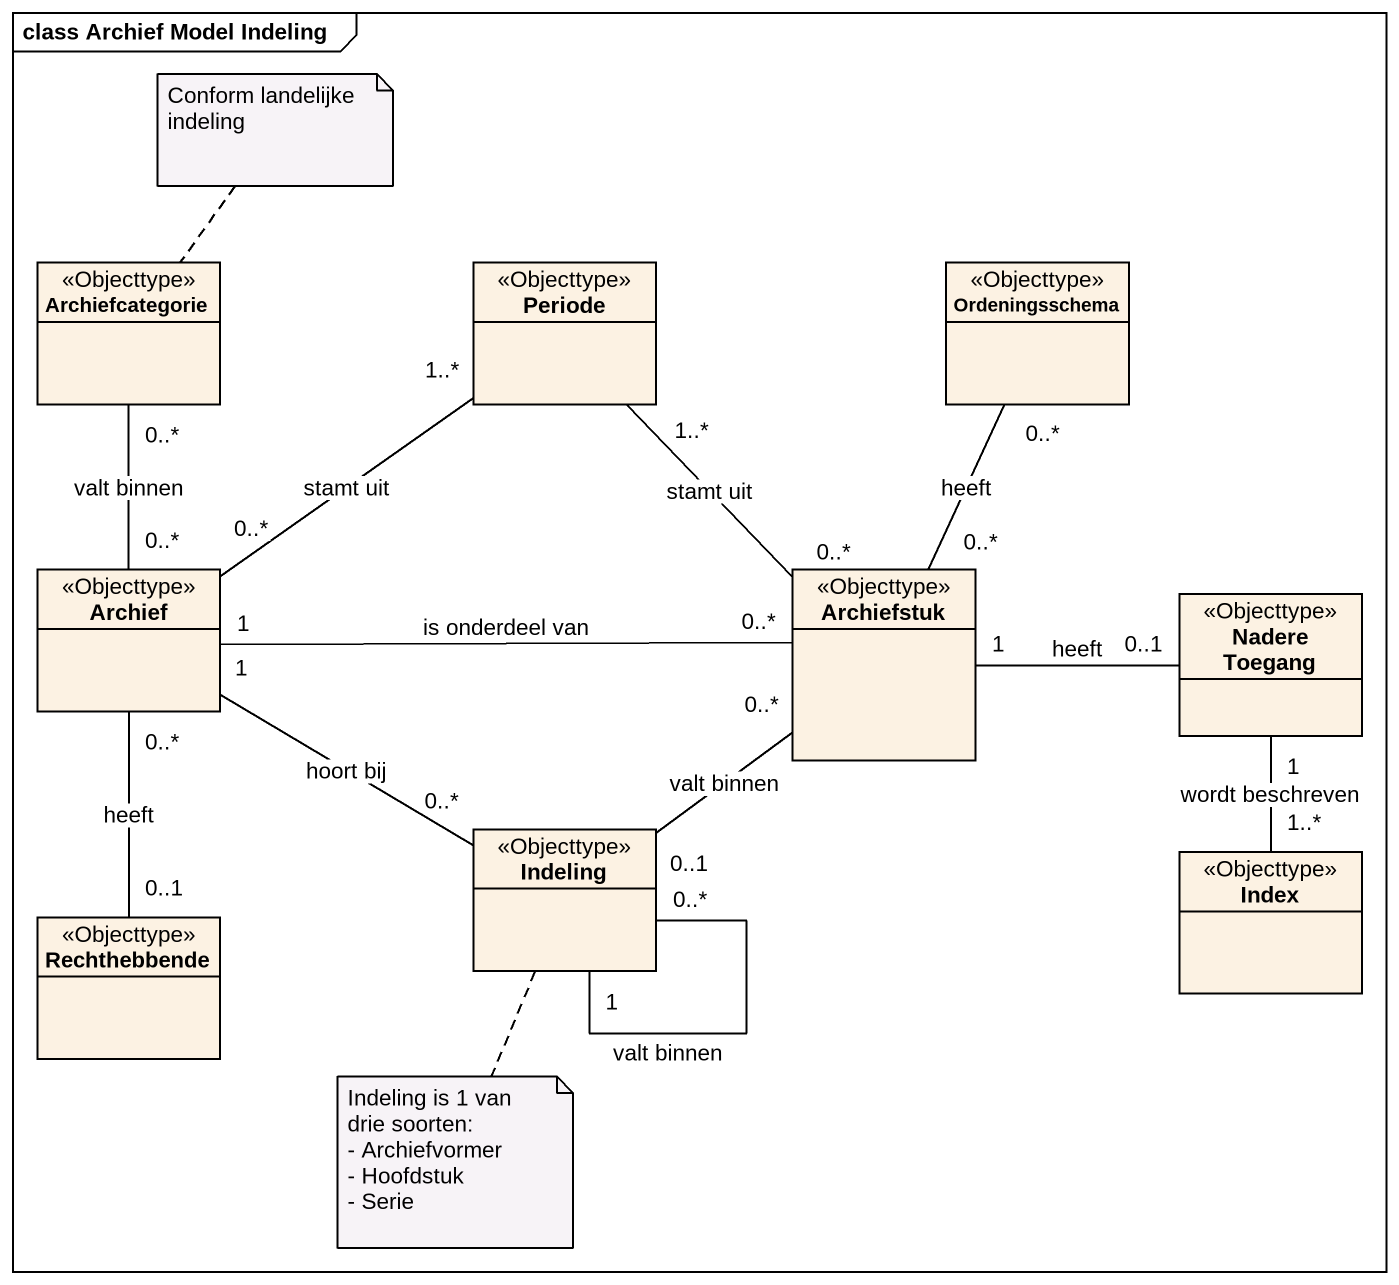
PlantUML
@startuml
mainframe class Archief Model Indeling
hide circle
hide empty members
class Archiefcategorie <<Objecttype>>
class Periode <<Objecttype>>
class Ordeningsschema <<Objecttype>>
class Archief <<Objecttype>>
class Archiefstuk <<Objecttype>>
class "Nadere Toegang" as Nadere_Toegang <<Objecttype>>
class Indeling <<Objecttype>>
class Index <<Objecttype>>
class Rechthebbende <<Objecttype>>
Archief "0..*" -up- "0..*" Archiefcategorie : valt binnen
Archief "0..*" -up- "1..*" Periode : stamt uit
Archief "0..*" -- "0..1" Rechthebbende : heeft
Archiefstuk "0..*" -up- "1..*" Periode : stamt uit
Archiefstuk "0..*" -up- "0..*" Ordeningsschema : heeft
Archiefstuk "0..*" -left- "1" Archief : is onderdeel van
Archiefstuk "1" -right- "0..1" Nadere_Toegang : heeft
Nadere_Toegang "1" -- "1..*" Index : wordt beschreven
Indeling "0..*" -left- "1" Archief : hoort bij
Indeling "0..1" -up- "0..*" Archiefstuk : valt binnen
Indeling "1" -- "0..*" Indeling : valt binnen
note top of Archiefcategorie : Conform landelijke indeling
note bottom of Indeling
  Indeling is 1 van drie soorten:
  - Archiefvormer
  - Hoofdstuk
  - Serie
end note
@enduml
